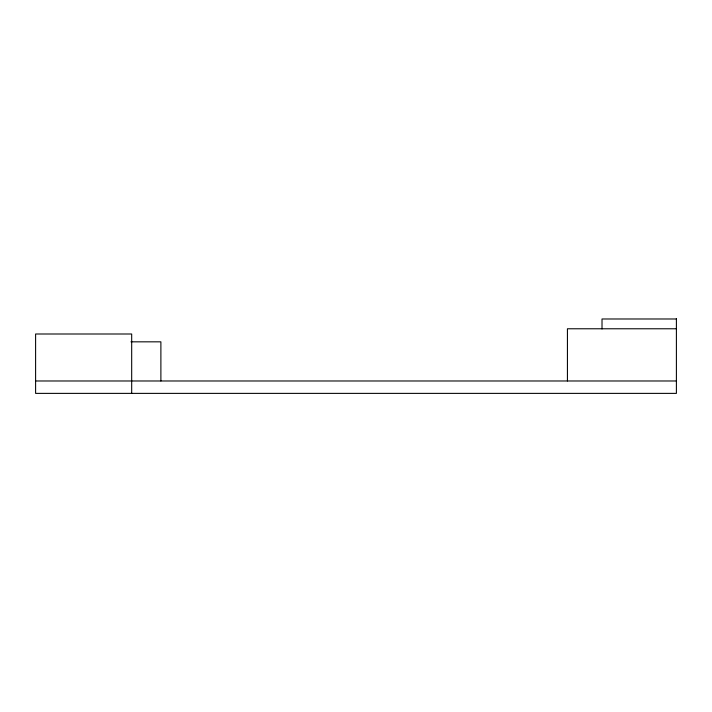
<?xml version="1.0" encoding="UTF-8"?>
<svg xmlns="http://www.w3.org/2000/svg" width="712" height="712" viewBox="0 0 712 712"><rect width="100%" height="100%" fill="white"/><g stroke="black" fill="none" stroke-linecap="round" stroke-linejoin="round"><path stroke-width="1.07" d="M676.4 318.985L602.014 318.985L602.014 328.953M676.4 328.775L567.428 328.775L567.428 380.982M130.955 341.831L160.885 341.831L160.885 380.982M35.6 380.982L676.4 380.982M676.4 318.62L676.4 393.38L35.6 393.38L35.6 333.999L131.684 333.999L131.684 393.38"/></g></svg>
